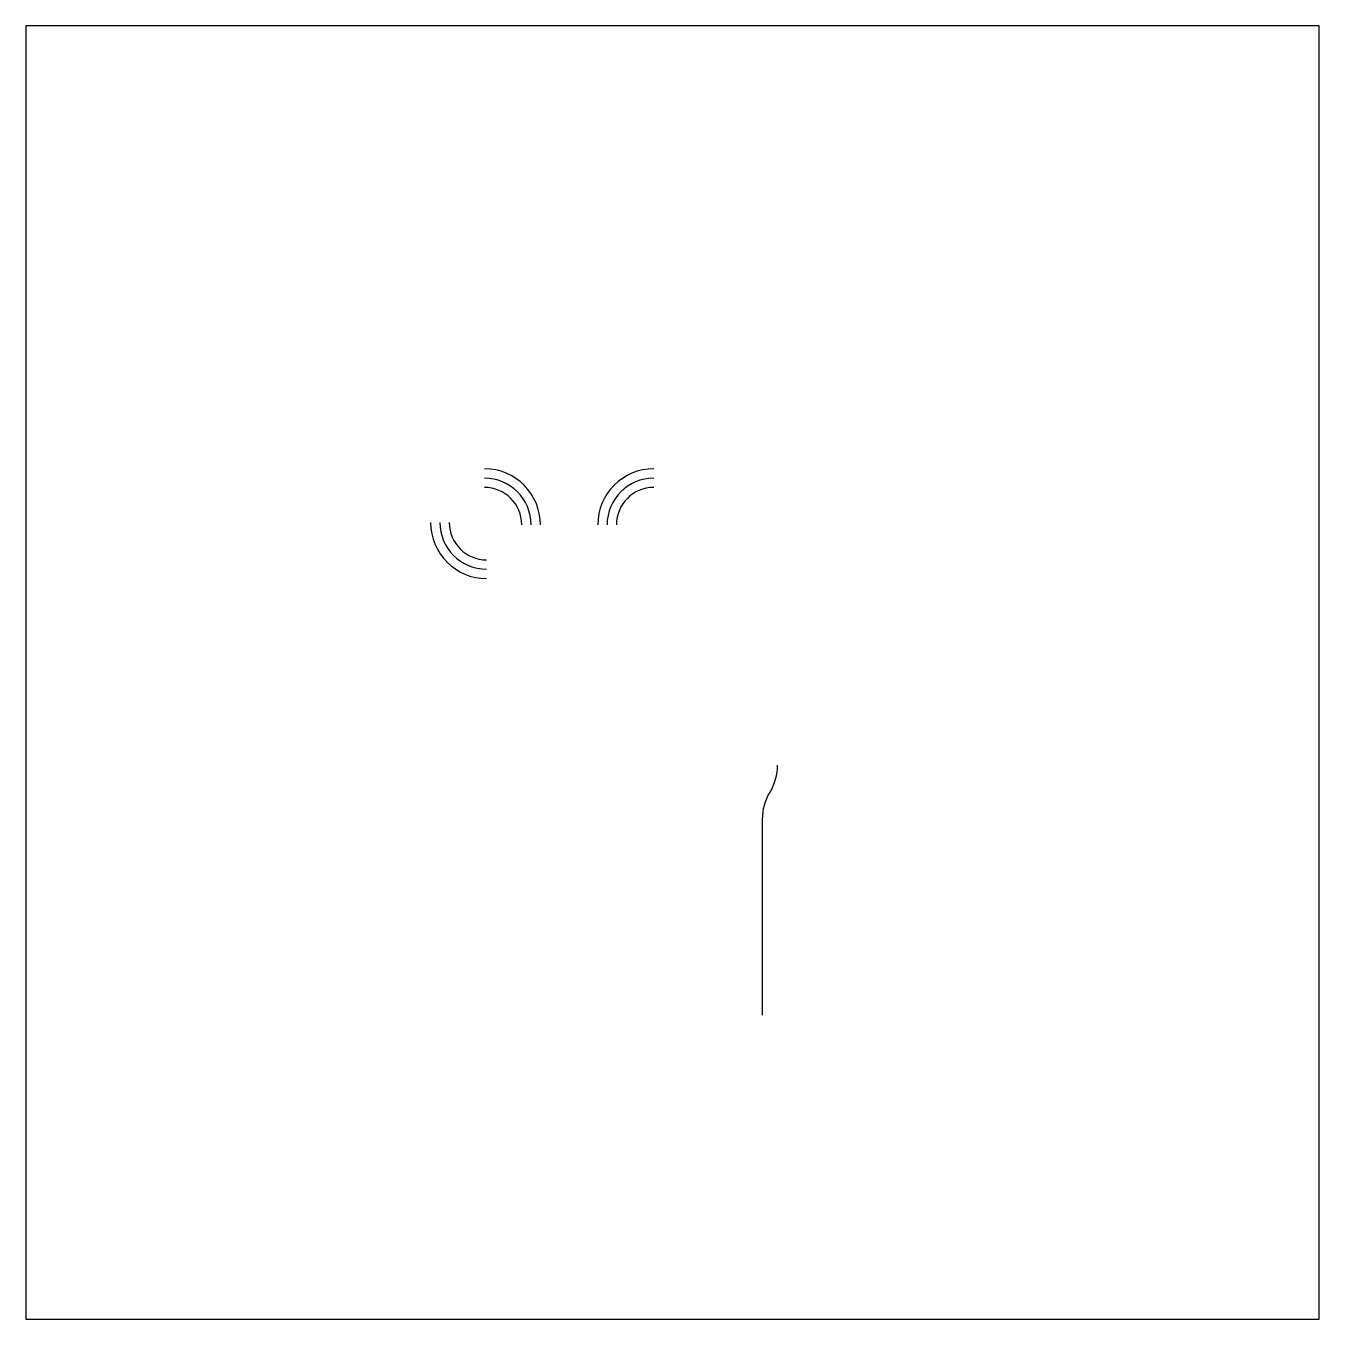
# Model space of a CAD drawing. Header units: millimetres. Extents: x -47065 to -19574, y -34741 to 8266.
# Drawn here: x -27370 to -25985, y 6881 to 8266 of the extents above; entities that cross this region are included whole.
import ezdxf

# ---------------------------------------------------------------- set-up
doc = ezdxf.new("R2010")
doc.units = ezdxf.units.MM
doc.layers.add('100 noprint', color=1, linetype='Continuous', plot=False)

msp = doc.modelspace()

# ---------------------------------------------------------------- linework, layer by layer
at = {"layer": '100 noprint', "color": 2, "lineweight": -2}
msp.add_lwpolyline([(-27370.4, 8266.5), (-27370.4, 6881), (-25985, 6881), (-25985, 8266.5)], close=True, dxfattribs=at)
msp.add_lwpolyline([(-26581.2, 7206.7), (-26581.2, 7416.8, -0.136106), (-26573.2, 7445.6, 0.136106), (-26565.2, 7474.5, 0.136106)], format="xyb", dxfattribs=at)
for centre, radius, start, end in [((-26879.2, 7732), 60, 0, 90), ((-26697.8, 7732), 60, 90, 180), ((-26879.2, 7732), 50, 0, 90), ((-26697.8, 7732), 50, 90, 180), ((-26879.2, 7732), 40, 0, 90), ((-26697.8, 7732), 40, 90, 180), ((-26876.8, 7734.4), 60, 180, 270), ((-26876.8, 7734.4), 50, 180, 270), ((-26876.8, 7734.4), 40, 180, 270)]:
    msp.add_arc(centre, radius, start, end, dxfattribs=at)

doc.saveas('drawing.dxf')
